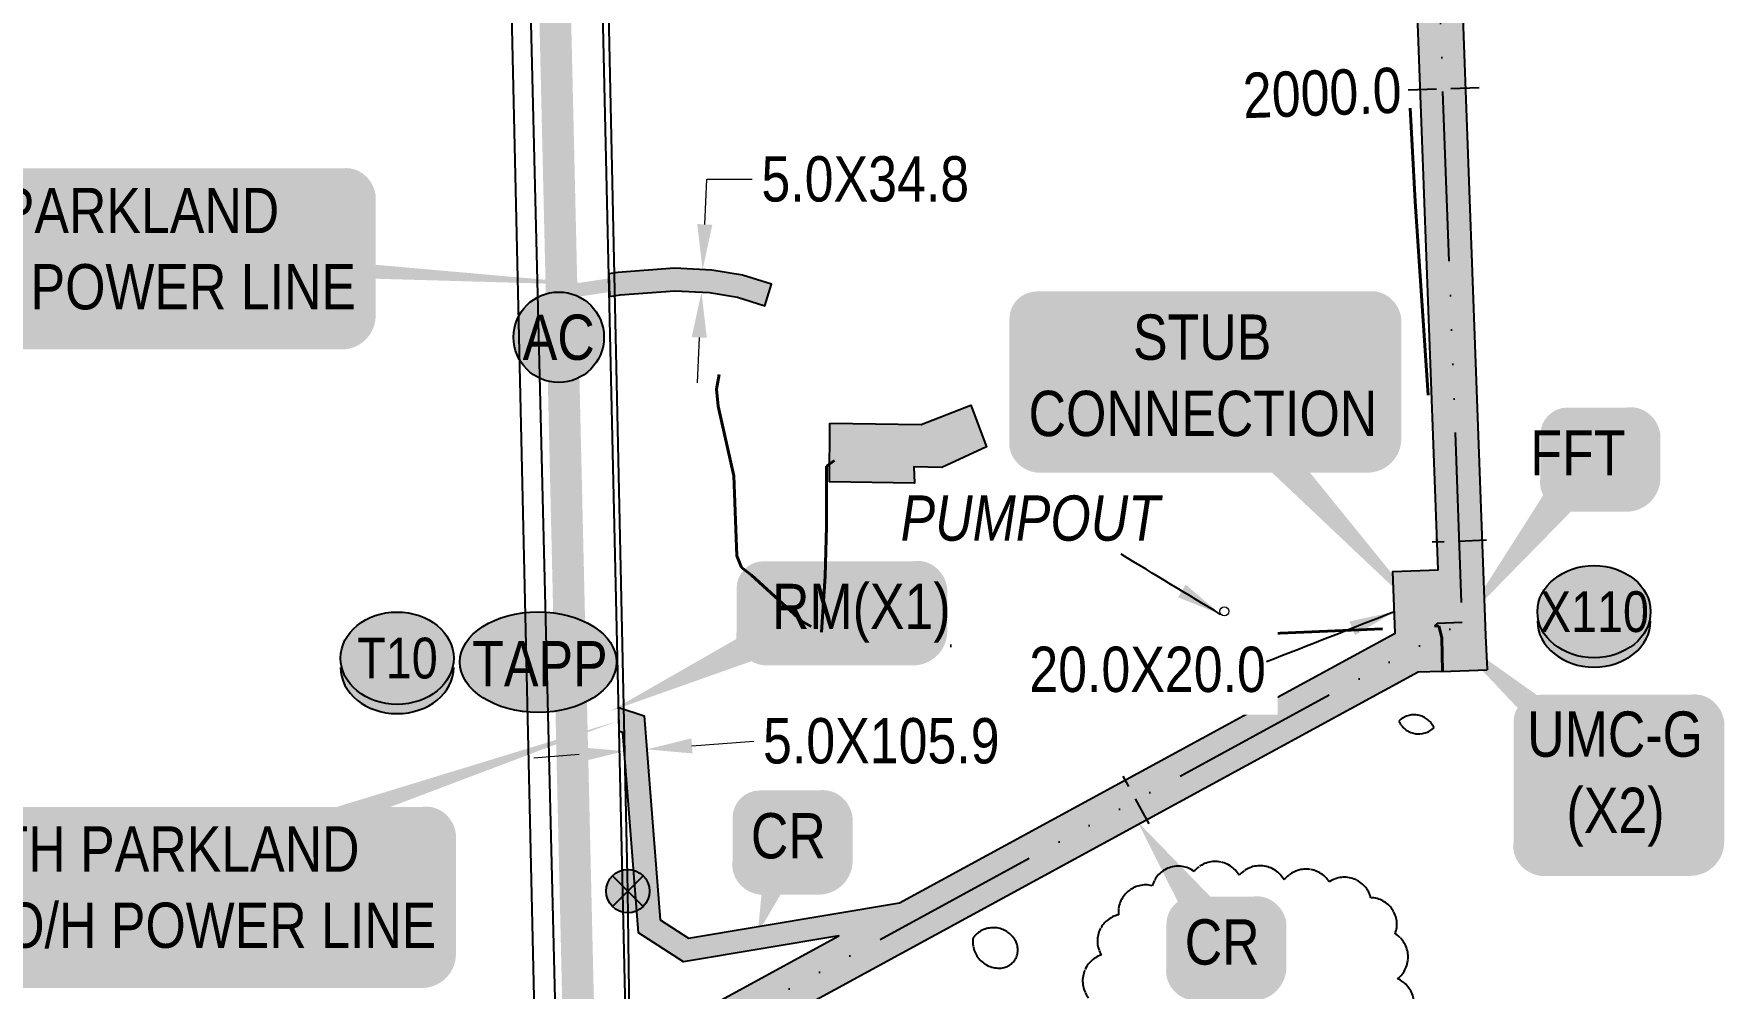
# Model space of a CAD drawing. Extents: x 88833 to 97610, y 5963373 to 5974710.
# Drawn here: x 95513.5 to 95886.7, y 5965157 to 5965367.7 of the extents above; entities that cross this region are included whole.
import ezdxf
from ezdxf.enums import TextEntityAlignment as Align

# ---------------------------------------------------------------- set-up
doc = ezdxf.new("R2010")
doc.units = 0
doc.header["$LTSCALE"] = 5
doc.header["$PDSIZE"] = 5
for name, pattern in [('0', [1, 1, 0]), ('COOP2', [10, 5, -1, 0, -1, 0, -1, 0, -1, 0, -1]), ('DASHDOT', [25.4, 12.7, -6.35, 0, -6.35]), ('foc-TIELINE', [1.875, 1.25, -0.625])]:
    doc.linetypes.add(name, pattern=pattern)
doc.layers.get('Defpoints').update_dxf_attribs({"color": 9})
for name, color, linetype, lineweight in [('AS-GENERAL', 48, 'Continuous', 18), ('AS-RECON EXISTING', 151, 'DASHDOT', 40), ('P-APEX RECON-TWS-T', 104, 'Continuous', 9), ('T-TEXT', 48, 'Continuous', 18)]:
    doc.layers.add(name, color=color, linetype=linetype, lineweight=lineweight)
for name, color, linetype in [('AS-POWER', 104, 'foc-POWER'), ('AS-POWER-EXISTING-PP', 72, 'Continuous'), ('AS-POWER-T', 104, 'Continuous'), ('AS-RESIDENCE', 14, 'Continuous'), ('AS-ROADS', 254, 'Continuous'), ('AS-TELEPHONE', 224, 'foc-TEL'), ('CG-NOTES', 7, 'Continuous'), ('L-SEC', 7, 'Continuous'), ('P-APEX RECON PAY ITEMS', 240, 'Continuous'), ('P-APEX RECON-10m BUFFER', 51, 'COOP2'), ('P-APEX RECON-URBAN', 30, 'COOP2'), ('P-APEX RECON-WORK AREA', 104, 'Continuous'), ('P-BUFFER-PURPLE', 187, 'foc-TIELINE'), ('P-BUFFER-PURPLE-T', 187, 'Continuous'), ('P-CROSSINGS', 250, 'Continuous'), ('T-BUSH', 110, '0')]:
    doc.layers.add(name, color=color, linetype=linetype)
doc.layers.add('AS-STRUCTURE-H', color=7, linetype='Continuous', true_color=0xa8a8a8)
doc.styles.add('1.8', font='ARIALN.TTF', dxfattribs={"height": 2})
doc.styles.add('175L', font='ARIALN.TTF', dxfattribs={"height": 2})
doc.styles.add('80', font='ARIALN.TTF', dxfattribs={"height": 10})
doc.styles.add('80CG', font='ARIALN.TTF', dxfattribs={"height": 10})
doc.styles.add('80L', font='ARIALN.TTF', dxfattribs={"height": 10})
doc.styles.add('Crossing', font='ARIALN.TTF', dxfattribs={"height": 10})
doc.styles.add('foc-LtypeFont', font='ARIALN.TTF', dxfattribs={"height": 7.349999999999999})
doc.linetypes.add('foc-POWER', pattern='A,6,-1,["P",foc-LtypeFont,S=0.2,R=0,X=-0.625,Y=-0.75],-1.239999999999999,4', length=12.24)
doc.linetypes.add('foc-TEL', pattern='A,2,-1,["T",foc-LtypeFont,S=0.2,R=0,X=-0.425,Y=-0.75],-1.239999999999999,8', length=12.24)
doc.dimstyles.new('Compass 1 000', dxfattribs={"dimtxt": 1.8, "dimasz": 2, "dimexe": 0.2, "dimexo": 0.0625, "dimgap": 0.5, "dimtad": 0, "dimtih": 1, "dimtoh": 1, "dimzin": 0, "dimdsep": 46, "dimtxsty": '1.8', "dimcen": 0.1, "dimse1": 1, "dimse2": 1, "dimclrd": 256, "dimclrt": 256, "dimaunit": 1, "dimadec": 4, "dimazin": 0, "dimtfac": 0.06, "dimtofl": 0, "dimtmove": 0, "dimatfit": 0, "dimfxl": 0.2, "dimtolj": 1, "dimtzin": 0, "dimlwd": -1, "dimarcsym": 0})
doc.dimstyles.new('Compass 5 000', dxfattribs={"dimscale": 5, "dimtxt": 9, "dimasz": 2, "dimexe": 0.2, "dimexo": 0.0625, "dimgap": 0.5, "dimtad": 0, "dimtih": 1, "dimtoh": 1, "dimzin": 0, "dimdsep": 46, "dimtxsty": '80CG', "dimcen": 0.1, "dimse1": 1, "dimse2": 1, "dimclrd": 256, "dimclrt": 256, "dimaunit": 1, "dimadec": 4, "dimazin": 0, "dimtfac": 0.06, "dimtofl": 0, "dimtmove": 0, "dimatfit": 1, "dimfxl": 0.2, "dimtolj": 1, "dimtzin": 0, "dimlwd": -1, "dimarcsym": 0})

# ---------------------------------------------------------------- blocks, each defined once
blk = doc.blocks.new('POWERPOLE')
h = blk.add_hatch(color=255)
edge = h.paths.add_edge_path()
edge.add_arc((0, 0), 0.9600000000000002, 0, 360)
at = {"linetype": 'Continuous'}
for p, q in [((0.678822509938982, -0.678822509938982), (-0.678822509938982, 0.678822509938982)), ((-0.678822509938982, -0.678822509938982), (0.678822509938982, 0.678822509938982))]:
    blk.add_line(p, q, dxfattribs=at)
blk.add_circle((0, 0), 0.9600000000000002, dxfattribs=at)
blk = doc.blocks.new('*U941')
at = {"true_color": 0xffffa8}
h = blk.add_hatch(color=51, dxfattribs=at)
edge = h.paths.add_edge_path()
edge.add_line((-16.49999999999998, -20), (16.49999999999998, -20))
edge.add_arc((16.49999999999998, -13.99999999999999), 6.000000000000007, 269.9999999999999, 359.9999999999999)
edge.add_line((22.49999999999999, -14), (22.49999999999999, 12.5))
edge.add_arc((16.49999999999998, 12.49999999999999), 6.000000000000007, 6.785183320455494e-14, 90.00000000000007)
edge.add_line((16.49999999999998, 18.5), (-16.49999999999998, 18.5))
edge.add_arc((-16.49999999999998, 12.49999999999999), 6.000000000000007, 89.99999999999993, 179.9999999999999)
edge.add_line((-22.49999999999999, 12.5), (-22.49999999999999, -14))
edge.add_arc((-16.49999999999998, -13.99999999999999), 6.000000000000007, 180, 270.0000000000001)
at = {"color": 240, "flags": 128}
for points in [[(-38.42391349634028, 33.37209935510347, 0, 9.999999999999988, 0), (0, 0, 4.999999999999994, 4.999999999999994, 0)], [(-0.9975861934179426, -11.43768851242966, 0, 10, 0), (0, 0, 5, 5, 0)]]:
    blk.add_lwpolyline(points, format="xyseb", dxfattribs=at)
blk.add_lwpolyline([(-16.49999999999998, -20, 3, 3, 0), (16.49999999999998, -20, 3, 3, 0.4142135623730951), (22.49999999999999, -14, 3, 3, 0), (22.49999999999999, 12.5, 3, 0, 0.4142135623730951), (16.49999999999998, 18.5, 0, 0, 0), (-16.49999999999998, 18.5, 0, 0, 0.4142135623730951), (-22.49999999999999, 12.5, 0, 0, 0), (-22.49999999999999, -14, 0, 3, 0.4142135623730951)], format="xyseb", close=True, dxfattribs=at)
at = {"color": 4, "style": '80'}
blk.add_attdef('OTHER_001', (-14.69645293315144, -5.003410641200546), '', height=10, dxfattribs=at)
blk = doc.blocks.new('*U942')
at = {"true_color": 0xffffa8}
h = blk.add_hatch(color=51, dxfattribs=at)
edge = h.paths.add_edge_path()
edge.add_line((-36.49999999999998, -20), (36.49999999999998, -20))
edge.add_arc((36.49999999999999, -13.99999999999999), 6.000000000000007, 269.9999999999999, 359.9999999999999)
edge.add_line((42.49999999999999, -14), (42.49999999999999, 12.5))
edge.add_arc((36.49999999999999, 12.49999999999999), 6.000000000000007, 6.785183320455494e-14, 90.00000000000007)
edge.add_line((36.49999999999998, 18.5), (-36.49999999999998, 18.5))
edge.add_arc((-36.49999999999999, 12.49999999999999), 6.000000000000007, 89.99999999999993, 179.9999999999999)
edge.add_line((-42.49999999999999, 12.5), (-42.49999999999999, -14))
edge.add_arc((-36.49999999999999, -13.99999999999999), 6.000000000000007, 180, 270.0000000000001)
at = {"color": 240, "flags": 128}
blk.add_lwpolyline([(-36.49999999999998, -20, 3, 3, 0), (36.49999999999998, -20, 3, 3, 0.4142135623730951), (42.49999999999999, -14, 3, 3, 0), (42.49999999999999, 12.5, 3, 0, 0.4142135623730951), (36.49999999999998, 18.5, 0, 0, 0), (-36.49999999999998, 18.5, 0, 0, 0.4142135623730951), (-42.49999999999999, 12.5, 0, 0, 0), (-42.49999999999999, -14, 0, 3, 0.4142135623730951)], format="xyseb", close=True, dxfattribs=at)
for points in [[(-0.9975861934179426, -11.43768851242966, 0, 10, 0), (0, 0, 5, 5, 0)], [(51.342559195164, -55.42826660732349, 0, 9.999999999999986, 0), (0, 0, 4.999999999999993, 4.999999999999993, 0)]]:
    blk.add_lwpolyline(points, format="xyseb", dxfattribs=at)
at = {"color": 4, "style": '80'}
blk.add_attdef('OTHER_001', (-14.69645293315144, -5.003410641200546), '', height=10, dxfattribs=at)
blk = doc.blocks.new('*U943')
at = {"true_color": 0xffffa8}
h = blk.add_hatch(color=51, dxfattribs=at)
edge = h.paths.add_edge_path()
edge.add_line((-6.499999999999975, -11.5), (6.499999999999975, -11.5))
edge.add_arc((6.499999999999982, -5.499999999999993), 6.000000000000007, 269.9999999999999, 359.9999999999999)
edge.add_line((12.49999999999999, -5.5), (12.49999999999999, 4))
edge.add_arc((6.499999999999982, 3.999999999999993), 6.000000000000007, 6.361109362927026e-14, 90.00000000000007)
edge.add_line((6.499999999999975, 10), (-6.499999999999975, 10))
edge.add_arc((-6.499999999999982, 3.999999999999993), 6.000000000000007, 89.99999999999993, 179.9999999999999)
edge.add_line((-12.49999999999999, 4), (-12.49999999999999, -5.5))
edge.add_arc((-6.499999999999982, -5.499999999999993), 6.000000000000007, 180, 270.0000000000001)
at = {"color": 240, "flags": 128}
for points in [[(-18.86179617671676, 26.53436346184344, 0, 9.99999999999999, 0), (0, 0, 4.999999999999995, 4.999999999999995, 0)], [(-0.9975861934179426, -11.43768851242966, 0, 10, 0), (0, 0, 5, 5, 0)]]:
    blk.add_lwpolyline(points, format="xyseb", dxfattribs=at)
blk.add_lwpolyline([(-6.499999999999975, -11.5, 3, 3, 0), (6.499999999999975, -11.5, 3, 3, 0.4142135623730951), (12.49999999999999, -5.5, 3, 3, 0), (12.49999999999999, 4, 3, 0, 0.4142135623730951), (6.499999999999975, 10, 0, 0, 0), (-6.499999999999975, 10, 0, 0, 0.4142135623730951), (-12.49999999999999, 4, 0, 0, 0), (-12.49999999999999, -5.5, 0, 3, 0.4142135623730951)], format="xyseb", close=True, dxfattribs=at)
at = {"color": 4, "style": '80'}
blk.add_attdef('OTHER_001', (-14.69645293315144, -5.003410641200546), '', height=10, dxfattribs=at)
blk = doc.blocks.new('*D944')
at = {"layer": 'Defpoints', "color": 0, "transparency": 16777216}
for p in [(95648.79795085487, 5965209.702543595), (95645.03982958006, 5965193.562373063), (95650.02086646011, 5965193.94904187)]:
    blk.add_point(p, dxfattribs=at)
at = {"layer": 'P-APEX RECON-TWS-T', "transparency": 16777216}
for p, q in [((95658.76795568457, 5965210.476496886), (95672.4352394162, 5965211.537463193)), ((95633.84690914513, 5965208.541921497), (95623.87690431532, 5965207.767968207))]:
    blk.add_line(p, q, dxfattribs=at)
for points in [[(95658.63896346954, 5965212.138164357), (95658.8969478996, 5965208.814829414), (95648.79795085487, 5965209.702543595)], [(95633.7179169301, 5965210.203588969), (95633.97590136016, 5965206.880254026), (95643.81691397482, 5965209.315874787)]]:
    blk.add_solid(points, dxfattribs=at)
at = {"layer": 'P-APEX RECON-TWS-T', "transparency": 16777216, "insert": (95700.5662080383, 5965211.537463193), "char_height": 10, "attachment_point": 5, "style": '80CG'}
blk.add_mtext('\\A1;5.0X105.9', dxfattribs=at)
blk = doc.blocks.new('TAPP_Access_Point')
h = blk.add_hatch(color=255)
h.dxf.hatch_style = 1
edge = h.paths.add_edge_path()
edge.add_ellipse((-0.3951519758265931, 0.3492528635715644), major_axis=(-17.30533953341364, 0), ratio=0.6432188296777427, start_angle=0, end_angle=360)
at = {"color": 170}
blk.add_ellipse((-0.3951519758265931, 0.3492528635715644), major_axis=(-17.30533953341364, 0), ratio=0.6432188296777427, dxfattribs=at)
at = {"color": 170, "style": '175L'}
blk.add_text('TAPP', height=10, dxfattribs=at).set_placement((0, 0), align=Align.MIDDLE_CENTER)
blk = doc.blocks.new('*U945')
h = blk.add_hatch(color=255)
edge = h.paths.add_edge_path()
edge.add_line((-66.49999999999999, -20), (66.49999999999999, -20))
edge.add_arc((66.49999999999999, -14), 6, 270, 360)
edge.add_line((72.49999999999999, -14), (72.49999999999999, 12.5))
edge.add_arc((66.49999999999999, 12.5), 6, 0, 90)
edge.add_line((66.49999999999999, 18.5), (-66.49999999999999, 18.5))
edge.add_arc((-66.49999999999999, 12.5), 6, 90, 180)
edge.add_line((-72.49999999999999, 12.5), (-72.49999999999999, -14))
edge.add_arc((-66.49999999999999, -14), 6, 180, 270)
at = {"color": 104, "flags": 128}
blk.add_lwpolyline([(109.6862116966141, 37.47065653220858, 0, 7.499999999999998, 0), (-3.398394867633905e-15, -7.888609052210118e-31, 0, 0, 0)], format="xyseb", dxfattribs=at)
blk.add_lwpolyline([(-66.49999999999999, -20, 3, 3, 0), (66.49999999999999, -20, 3, 3, 0.414213562373095), (72.49999999999999, -14, 3, 3, 0), (72.49999999999999, 12.5, 3, 0, 0.414213562373095), (66.49999999999999, 18.5, 0, 0, 0), (-66.49999999999999, 18.5, 0, 0, 0.414213562373095), (-72.49999999999999, 12.5, 0, 0, 0), (-72.49999999999999, -14, 0, 3, 0.414213562373095)], format="xyseb", close=True, dxfattribs=at)
at = {"color": 104, "style": '80'}
blk.add_attdef('ENTER_TEXT_001', (-26.84515688949523, -4.918144611186903), '', height=10, dxfattribs=at)
blk = doc.blocks.new('*U946')
at = {"true_color": 0xffffa8}
h = blk.add_hatch(color=51, dxfattribs=at)
edge = h.paths.add_edge_path()
edge.add_line((-16.49999999999998, -11.5), (16.49999999999998, -11.5))
edge.add_arc((16.49999999999998, -5.499999999999993), 6.000000000000007, 269.9999999999999, 359.9999999999999)
edge.add_line((22.49999999999999, -5.5), (22.49999999999999, 4))
edge.add_arc((16.49999999999998, 3.999999999999993), 6.000000000000007, 6.361109362927026e-14, 90.00000000000007)
edge.add_line((16.49999999999998, 10), (-16.49999999999998, 10))
edge.add_arc((-16.49999999999998, 3.999999999999993), 6.000000000000007, 89.99999999999993, 179.9999999999999)
edge.add_line((-22.49999999999999, 4), (-22.49999999999999, -5.5))
edge.add_arc((-16.49999999999998, -5.499999999999993), 6.000000000000007, 180, 270.0000000000001)
at = {"color": 240, "flags": 128}
blk.add_lwpolyline([(-16.49999999999998, -11.5, 3, 3, 0), (16.49999999999998, -11.5, 3, 3, 0.4142135623730951), (22.49999999999999, -5.5, 3, 3, 0), (22.49999999999999, 4, 3, 0, 0.4142135623730951), (16.49999999999998, 10, 0, 0, 0), (-16.49999999999998, 10, 0, 0, 0.4142135623730951), (-22.49999999999999, 4, 0, 0, 0), (-22.49999999999999, -5.5, 0, 3, 0.4142135623730951)], format="xyseb", close=True, dxfattribs=at)
for points in [[(-50.38439967566137, -23.12212703979844, 0, 9.999999999999988, 0), (0, 0, 4.999999999999994, 4.999999999999994, 0)], [(-0.9975861934179426, -11.43768851242966, 0, 10, 0), (0, 0, 5, 5, 0)]]:
    blk.add_lwpolyline(points, format="xyseb", dxfattribs=at)
at = {"color": 4, "style": '80'}
blk.add_attdef('OTHER_001', (-14.69645293315144, -5.003410641200546), '', height=10, dxfattribs=at)
blk = doc.blocks.new('*U1118')
at = {"true_color": 0xffffa8}
h = blk.add_hatch(color=51, dxfattribs=at)
edge = h.paths.add_edge_path()
edge.add_line((-6.499999999999975, -11.5), (6.499999999999975, -11.5))
edge.add_arc((6.499999999999982, -5.499999999999993), 6.000000000000007, 269.9999999999999, 359.9999999999999)
edge.add_line((12.49999999999999, -5.5), (12.49999999999999, 4))
edge.add_arc((6.499999999999982, 3.999999999999993), 6.000000000000007, 6.361109362927026e-14, 90.00000000000007)
edge.add_line((6.499999999999975, 10), (-6.499999999999975, 10))
edge.add_arc((-6.499999999999982, 3.999999999999993), 6.000000000000007, 89.99999999999993, 179.9999999999999)
edge.add_line((-12.49999999999999, 4), (-12.49999999999999, -5.5))
edge.add_arc((-6.499999999999982, -5.499999999999993), 6.000000000000007, 180, 270.0000000000001)
at = {"color": 240, "flags": 128}
blk.add_lwpolyline([(-6.499999999999975, -11.5, 3, 3, 0), (6.499999999999975, -11.5, 3, 3, 0.4142135623730951), (12.49999999999999, -5.5, 3, 3, 0), (12.49999999999999, 4, 3, 0, 0.4142135623730951), (6.499999999999975, 10, 0, 0, 0), (-6.499999999999975, 10, 0, 0, 0.4142135623730951), (-12.49999999999999, 4, 0, 0, 0), (-12.49999999999999, -5.5, 0, 3, 0.4142135623730951)], format="xyseb", close=True, dxfattribs=at)
for points in [[(-6.938856828113561, -21.5751551602196, 0, 9.99999999999999, 0), (0, 0, 4.999999999999995, 4.999999999999995, 0)], [(-0.9975861934179426, -11.43768851242966, 0, 10, 0), (0, 0, 5, 5, 0)]]:
    blk.add_lwpolyline(points, format="xyseb", dxfattribs=at)
at = {"color": 4, "style": '80'}
blk.add_attdef('OTHER_001', (-14.69645293315144, -5.003410641200546), '', height=10, dxfattribs=at)
blk = doc.blocks.new('Well_proximity')
h = blk.add_hatch(color=191)
h.dxf.hatch_style = 1
edge = h.paths.add_edge_path()
edge.add_ellipse((0, 0), major_axis=(-12.5, 0), ratio=0.8162973455633618, start_angle=0, end_angle=360)
h = blk.add_hatch(color=250)
h.dxf.hatch_style = 1
edge = h.paths.add_edge_path()
edge.add_ellipse((0, -2.047489049626165), major_axis=(-12.5, 0), ratio=0.8162973455633618, start_angle=0, end_angle=180)
edge.add_line((12.5, -2.047489049626165), (12.5, 0))
edge.add_ellipse((0, 0), major_axis=(-12.5, 0), ratio=0.8162973455633618, start_angle=0, end_angle=180, ccw=False)
edge.add_line((-12.5, 0), (-12.5, -2.047489049626165))
at = {"color": 250}
blk.add_ellipse((0, 0), major_axis=(-12.5, 0), ratio=0.8162973455633618, dxfattribs=at)
blk.add_ellipse((0, -2.047489049626165), major_axis=(-12.5, 0), ratio=0.8162973455633618, start_param=0, end_param=3.141592653589793, dxfattribs=at)
at = {"color": 250, "style": '80L'}
blk.add_attdef('CROSSING', text='', height=9, dxfattribs=at).set_placement((0.0891644256771542, 0.0199513138486509), align=Align.MIDDLE_CENTER)
blk = doc.blocks.new('xing2')
h = blk.add_hatch(color=50)
h.dxf.hatch_style = 1
edge = h.paths.add_edge_path()
edge.add_ellipse((0, 0), major_axis=(-12.5, 0), ratio=0.8162973455633619, start_angle=0, end_angle=360)
h = blk.add_hatch(color=250)
h.dxf.hatch_style = 1
edge = h.paths.add_edge_path()
edge.add_ellipse((0, -2.047489049626165), major_axis=(-12.5, 0), ratio=0.8162973455633619, start_angle=0, end_angle=180)
edge.add_line((12.5, -2.047489049626165), (12.5, 0))
edge.add_ellipse((0, 0), major_axis=(-12.5, 0), ratio=0.8162973455633619, start_angle=0, end_angle=180, ccw=False)
edge.add_line((-12.5, 0), (-12.5, -2.047489049626165))
at = {"color": 250}
blk.add_ellipse((0, 0), major_axis=(-12.5, 0), ratio=0.8162973455633619, dxfattribs=at)
blk.add_ellipse((0, -2.047489049626165), major_axis=(-12.5, 0), ratio=0.8162973455633619, start_param=0, end_param=3.141592653589793, dxfattribs=at)
at = {"color": 250, "style": 'Crossing'}
blk.add_attdef('CROSSING', text='', height=9, dxfattribs=at).set_placement((0.08916442567715421, 0.0199513138486509), align=Align.MIDDLE_CENTER)
at = {"color": 250, "style": 'Crossing', "flags": 1}
for tag, p in [('OWNER', (0.08916442567715421, -12.49201765665748)), ('DESCRIPTION', (0.08916442567715421, -25.770021277247)), ('LOCATION', (0.08916442567715421, -39.30337514164421)), ('DWG_REF', (0.08916442567715421, -52.83672900604233))]:
    blk.add_attdef(tag, text='', height=9, dxfattribs=at).set_placement(p, align=Align.MIDDLE_CENTER)
blk = doc.blocks.new('*D1119')
at = {"layer": 'Defpoints', "color": 0, "transparency": 16777216}
for p in [(95660.9106074624, 5965315.636478857), (95661.10858576573, 5965315.626827512), (95660.66734270804, 5965310.646382323)]:
    blk.add_point(p, dxfattribs=at)
at = {"layer": 'P-APEX RECON-TWS-T', "transparency": 16777216}
for p, q in [((95661.59550261349, 5965325.614966076), (95662.08241946119, 5965335.603104641)), ((95662.08241946119, 5965335.603104641), (95672.08241946119, 5965335.603104641)), ((95660.37840416361, 5965300.648592412), (95659.89148731585, 5965290.660453849))]:
    blk.add_line(p, q, dxfattribs=at)
for points in [[(95659.93081285275, 5965325.696118884), (95663.26019237423, 5965325.533813268), (95661.10858576573, 5965315.626827512)], [(95658.71371440287, 5965300.72974522), (95662.04309392435, 5965300.567439605), (95660.86532101137, 5965310.636730977)]]:
    blk.add_solid(points, dxfattribs=at)
at = {"layer": 'P-APEX RECON-TWS-T', "transparency": 16777216, "insert": (95697.0278492024, 5965335.603104641), "char_height": 10, "attachment_point": 5, "style": '80CG', "bg_fill": 3, "box_fill_scale": 1.1, "bg_fill_color": 256, "bg_fill_true_color": 13158600, "bg_fill_transparency": 0}
blk.add_mtext('\\A1;5.0X34.8', dxfattribs=at)
blk = doc.blocks.new('Access_Point')
h = blk.add_hatch(color=255)
h.dxf.hatch_style = 1
edge = h.paths.add_edge_path()
edge.add_arc((0, 0), 9.991818388100018, 0, 360)
at = {"color": 170}
blk.add_circle((0, 0), 9.991818388100018, dxfattribs=at)
at = {"color": 170, "style": '175L'}
blk.add_text('AC', height=10, dxfattribs=at).set_placement((0, 0), align=Align.MIDDLE_CENTER)
blk = doc.blocks.new('*U1120')
h = blk.add_hatch(color=255)
edge = h.paths.add_edge_path()
edge.add_line((-66.49999999999999, -20), (66.49999999999999, -20))
edge.add_arc((66.49999999999999, -14), 6, 270, 360)
edge.add_line((72.49999999999999, -14), (72.49999999999999, 12.5))
edge.add_arc((66.49999999999999, 12.5), 6, 0, 90)
edge.add_line((66.49999999999999, 18.5), (-66.49999999999999, 18.5))
edge.add_arc((-66.49999999999999, 12.5), 6, 90, 180)
edge.add_line((-72.49999999999999, 12.5), (-72.49999999999999, -14))
edge.add_arc((-66.49999999999999, -14), 6, 180, 270)
at = {"color": 104, "flags": 128}
blk.add_lwpolyline([(-66.49999999999999, -20, 3, 3, 0), (66.49999999999999, -20, 3, 3, 0.414213562373095), (72.49999999999999, -14, 3, 3, 0), (72.49999999999999, 12.5, 3, 0, 0.414213562373095), (66.49999999999999, 18.5, 0, 0, 0), (-66.49999999999999, 18.5, 0, 0, 0.414213562373095), (-72.49999999999999, 12.5, 0, 0, 0), (-72.49999999999999, -14, 0, 3, 0.414213562373095)], format="xyseb", close=True, dxfattribs=at)
blk.add_lwpolyline([(125.5086322370691, -7.336613299910762, 0, 7.499999999999997, 0), (-3.398394867633905e-15, -7.880905332432569e-31, 0, 0, 0)], format="xyseb", dxfattribs=at)
at = {"color": 104, "style": '80'}
blk.add_attdef('ENTER_TEXT_001', (-26.84515688949523, -4.918144611186903), '', height=10, dxfattribs=at)
blk = doc.blocks.new('*U1207')
at = {"true_color": 0xffffa8}
h = blk.add_hatch(color=51, dxfattribs=at)
edge = h.paths.add_edge_path()
edge.add_line((-6.499999999999975, -11.5), (6.499999999999975, -11.5))
edge.add_arc((6.499999999999982, -5.499999999999993), 6.000000000000007, 269.9999999999999, 359.9999999999999)
edge.add_line((12.49999999999999, -5.5), (12.49999999999999, 4))
edge.add_arc((6.499999999999982, 3.999999999999993), 6.000000000000007, 6.361109362927026e-14, 90.00000000000007)
edge.add_line((6.499999999999975, 10), (-6.499999999999975, 10))
edge.add_arc((-6.499999999999982, 3.999999999999993), 6.000000000000007, 89.99999999999993, 179.9999999999999)
edge.add_line((-12.49999999999999, 4), (-12.49999999999999, -5.5))
edge.add_arc((-6.499999999999982, -5.499999999999993), 6.000000000000007, 180, 270.0000000000001)
at = {"color": 240, "flags": 128}
blk.add_lwpolyline([(-6.499999999999975, -11.5, 3, 3, 0), (6.499999999999975, -11.5, 3, 3, 0.4142135623730951), (12.49999999999999, -5.5, 3, 3, 0), (12.49999999999999, 4, 3, 0, 0.4142135623730951), (6.499999999999975, 10, 0, 0, 0), (-6.499999999999975, 10, 0, 0, 0.4142135623730951), (-12.49999999999999, 4, 0, 0, 0), (-12.49999999999999, -5.5, 0, 3, 0.4142135623730951)], format="xyseb", close=True, dxfattribs=at)
for points in [[(-29.73647979652722, -37.45873040778057, 0, 9.99999999999999, 0), (0, 0, 4.999999999999995, 4.999999999999995, 0)], [(-0.9975861934179426, -11.43768851242966, 0, 10, 0), (0, 0, 5, 5, 0)]]:
    blk.add_lwpolyline(points, format="xyseb", dxfattribs=at)
at = {"color": 4, "style": '80'}
blk.add_attdef('OTHER_001', (-14.69645293315144, -5.003410641200546), '', height=10, dxfattribs=at)

msp = doc.modelspace()

# ---------------------------------------------------------------- hatches: boundary and pattern name
at = {"layer": 'AS-STRUCTURE-H'}
h = msp.add_hatch(color=256, dxfattribs=at)
h.dxf.hatch_style = 1
h.paths.add_polyline_path([(95689.1953820802, 5965281.715474014), (95709.39850136044, 5965281.41070549), (95720.30057123154, 5965285.677429893), (95723.80755942734, 5965276.534461497), (95713.89658395157, 5965271.96296858), (95707.72125984197, 5965272.115361579), (95707.93031610685, 5965268.501225858), (95689.11912950083, 5965268.762925277)])
at = {"layer": 'P-APEX RECON-10m BUFFER', "transparency": 33554687}
h = msp.add_hatch(color=256, dxfattribs=at)
h.dxf.hatch_style = 1
h.paths.add_polyline_path([(95826.47247918718, 5965439.480974901), (95660.98532563836, 5965436.316803109), (95650.94248554083, 5965917.93862948), (95640.9539453788, 5965917.666379143), (95651.02921307618, 5965434.489430955), (95637.71838755658, 5965433.940920024), (95637.83193078185, 5965428.945336306), (95651.13338967685, 5965429.49346127), (95651.20340201787, 5965426.135897949), (95816.84480685579, 5965429.303019078), (95823.50288785582, 5965249.33111924), (95813.51730151023, 5965248.971911754), (95814.00753538341, 5965235.343931213), (95704.61153339375, 5965175.801857911), (95657.99845184803, 5965168.039758704), (95651.72064258579, 5965172.052660801), (95648.22127108069, 5965217.131286631), (95642.60525134575, 5965218.932608753), (95642.72537842845, 5965213.647353785), (95643.49995536034, 5965213.398910468), (95646.93228045791, 5965169.183971147), (95656.92529254754, 5965162.796236574), (95691.20397029916, 5965168.504387345), (95657.05072966516, 5965149.915456108), (95657.80005700412, 5965116.811926603), (95667.78873401224, 5965117.060637282), (95667.78464847237, 5965117.254284156), (95667.1780730565, 5965144.051367534), (95819.11751725228, 5965226.748992314), (95824.3382721687, 5965226.936797372), (95834.32451881161, 5965227.296030408), (95833.96665512912, 5965234.831083431), (95833.63760985647, 5965242.918709625)])
h = msp.add_hatch(color=256, dxfattribs=at)
h.dxf.hatch_style = 1
h.paths.add_polyline_path([(95640.54282058393, 5965309.673782307), (95642.9330286705, 5965310.033534849), (95654.9661085039, 5965310.924314687), (95662.6656169683, 5965310.548967431), (95668.78440949954, 5965309.560671387), (95674.85162728644, 5965307.665831043), (95676.34098147703, 5965312.434695191), (95669.93322687274, 5965314.435887901), (95663.18717851336, 5965315.525497135), (95654.90308722809, 5965315.929342515), (95642.37602773323, 5965315.001994557), (95640.4283798884, 5965314.708852187)])

# ---------------------------------------------------------------- linework, layer by layer
at = {"layer": 'AS-POWER', "flags": 128}
msp.add_lwpolyline([(95670.48000000016, 5963906.93), (95661.89, 5964312.51), (95660.71394447309, 5964360.899934484), (95658.44772237084, 5964476.181734253), (95656.17104344779, 5964588.887031515), (95654.81673413923, 5964658.52600566), (95653.33, 5964705.27), (95648.44197984948, 5964937.912428984), (95646.21446816945, 5965056.463930733), (95644.6, 5965178.41), (95630.93000000012, 5965810.999999992), (95628.5135927607, 5965923.426819638), (95604.37287318928, 5965918.693966216)], dxfattribs=at)
at = {"layer": 'AS-RECON EXISTING', "flags": 128}
for points in [[(95664.7833547863, 5965292.475565574), (95664.14704375016, 5965289.23080935), (95664.53528911593, 5965285.518917175), (95668.00143010594, 5965270.091232301), (95668.69759601951, 5965252.47069643), (95669.72230891394, 5965249.846695016), (95671.94141132929, 5965248.159456401), (95683.01185063245, 5965237.982162804), (95687.36811827643, 5965235.578474319), (95689.04430375271, 5965234.189853015), (95701.97232864848, 5965232.958639374), (95720.73572448693, 5965232.459260934), (95742.39029042303, 5965233.528663849), (95764.5245635766, 5965234.463220454), (95785.14444690473, 5965235.201890889), (95821.91729644034, 5965236.813081076), (95823.68913636873, 5965236.955063426), (95824.3166222984, 5965241.677531978), (95823.5028878558, 5965249.331119241), (95821.89869861485, 5965278.546060164), (95818.40538233292, 5965330.696773307), (95817.17649383073, 5965353.995006106), (95815.64308898203, 5965392.927911827), (95814.1321459758, 5965423.885930338), (95811.08934815806, 5965434.454164118), (95807.41551276081, 5965442.943124626), (95801.63244798528, 5965452.168461013), (95792.08350630231, 5965454.380694176), (95754.58244113394, 5965457.547495497), (95734.73271999096, 5965458.888025911), (95722.22868403149, 5965460.727067737), (95718.159281231, 5965463.97873676), (95716.14320766507, 5965467.231094384), (95716.63370343145, 5965477.679830775), (95717.56384331822, 5965527.012971581), (95716.55184605184, 5965573.915989556), (95715.14770352289, 5965642.647956261), (95713.6244099914, 5965697.2825716), (95712.01327806074, 5965763.307516514), (95710.87704324837, 5965830.120151896), (95710.50628232172, 5965854.603790857), (95709.54622026051, 5965896.31102113), (95709.08165618406, 5965931.61668137), (95708.71398605371, 5965945.937820381), (95708.50197751884, 5965963.009940409), (95708.47298055729, 5965963.852922454)], [(95690.23681217564, 5965273.477434092), (95688.49203849617, 5965272.261372467), (95688.43317396105, 5965258.893929526), (95688.13983872315, 5965247.968922382), (95687.36811827643, 5965235.578474319)], [(95824.44105058564, 5965226.940494597), (95824.280771549, 5965234.300078866), (95823.68913636873, 5965236.955063426), (95822.71394109855, 5965236.879025398)]]:
    msp.add_lwpolyline(points, dxfattribs=at)
at = {"layer": 'AS-RESIDENCE', "flags": 128}
msp.add_lwpolyline([(95689.1953820802, 5965281.715474014), (95709.39850136044, 5965281.41070549), (95720.30057123154, 5965285.677429893), (95723.80755942734, 5965276.534461497), (95713.89658395157, 5965271.96296858), (95707.72125984197, 5965272.115361579), (95707.93031610685, 5965268.501225858), (95689.11912950083, 5965268.762925277)], close=True, dxfattribs=at)
at = {"layer": 'AS-ROADS', "flags": 128}
for points, const_width in [([(95670.90577459798, 5963393.09553819), (95651.05223321918, 5964316.404550116), (95634.4655949896, 5965117.394831595), (95616.08780086598, 5965910.258436801), (95601.47620556291, 5966746.266054693), (95571.821598412, 5967965.840892456), (95524.57472972738, 5970082.85166653)], 7.000000000000012), ([(95675.59630438182, 5965310.050263117), (95669.35881818614, 5965311.99827965), (95662.92639774091, 5965313.037232272), (95654.93459786616, 5965313.4268286), (95642.65452820186, 5965312.517764702), (95631.86883886933, 5965310.89440012)], 2.997613521000005)]:
    msp.add_lwpolyline(points, dxfattribs=dict(at, const_width=const_width))
at = {"layer": 'AS-TELEPHONE', "flags": 128}
msp.add_lwpolyline([(95631.68366656877, 5964941.363733484), (95632.03989249509, 5964988.803898032), (95629.07627896621, 5965053.086034971), (95629.38066456236, 5965094.124530909), (95629.40267731211, 5965121.794330986), (95609.78378489481, 5965917.258327521), (95594.98310632113, 5966760.0256741), (95594.78004815044, 5966783.931245661), (95593.04060320718, 5966838.417368926), (95591.96935132344, 5966873.591722512), (95590.96427660222, 5966921.305029048), (95561.86236480589, 5967934.429993655)], dxfattribs=at)
at = {"layer": 'L-SEC', "flags": 128}
for points in [[(95624.834, 5965116.07), (95606.6360000002, 5965916.731)], [(95644.93280388325, 5965116.526820094), (95626.73480388305, 5965917.187820094)]]:
    msp.add_lwpolyline(points, dxfattribs=at)
at = {"layer": 'P-APEX RECON-URBAN', "ltscale": 1.5, "flags": 128}
msp.add_lwpolyline([(95828.8276952875, 5965237.722149875), (95823.28570584905, 5965237.495886217), (95822.71394109855, 5965236.879025398)], dxfattribs=at)
at = {"layer": 'P-APEX RECON-WORK AREA', "flags": 128}
for points in [[(95826.47247918718, 5965439.480974901), (95833.63760985647, 5965242.918709626), (95833.96665512912, 5965234.831083432), (95834.32451881161, 5965227.296030408)], [(95824.3382721687, 5965226.936797373), (95819.11751725228, 5965226.748992315), (95667.1780730565, 5965144.051367534), (95667.78464847237, 5965117.254284156), (95667.78873401224, 5965117.060637282), (95657.79971280685, 5965116.811918033), (95657.79498849307, 5965117.035841569), (95657.05072966516, 5965149.915456108), (95691.20397029916, 5965168.504387346), (95656.92529254754, 5965162.796236575), (95646.93228045791, 5965169.183971147), (95643.49995536034, 5965213.398910469), (95642.72537842845, 5965213.647353786), (95642.60525134575, 5965218.932608753), (95648.22127108069, 5965217.131286632), (95651.72064258579, 5965172.052660801), (95657.99845184803, 5965168.039758705), (95704.61153339375, 5965175.801857912), (95814.00753538341, 5965235.343931214), (95813.51730151023, 5965248.971911754), (95823.50288785582, 5965249.331119241), (95816.84480685579, 5965429.303019078)], [(95824.3382721687, 5965226.936797373), (95834.32451881163, 5965227.296030408)]]:
    msp.add_lwpolyline(points, dxfattribs=at)
msp.add_lwpolyline([(95640.54282058393, 5965309.673782307), (95642.9330286705, 5965310.033534849), (95654.9661085039, 5965310.924314687), (95662.6656169683, 5965310.548967431), (95668.78440949954, 5965309.560671387), (95674.85162728644, 5965307.665831043), (95676.34098147703, 5965312.434695191), (95669.93322687274, 5965314.435887901), (95663.18717851336, 5965315.525497135), (95654.90308722809, 5965315.929342515), (95642.37602773323, 5965315.001994557), (95640.4283798884, 5965314.708852187)], close=True, dxfattribs=at)
at = {"layer": 'P-BUFFER-PURPLE'}
for p, q in [((95832.5226318854, 5965355.794757941), (95816.54597085761, 5965355.2123732)), ((95834.16545388712, 5965255.867828424), (95822.18295811627, 5965255.431039869)), ((95759.68725075896, 5965193.264657384), (95753.95513075177, 5965203.796218967))]:
    msp.add_line(p, q, dxfattribs=at)
at = {"layer": 'T-BUSH', "flags": 128}
for points in [[(95822.58792537218, 5965214.487584833, 0.52056705), (95814.82223337534, 5965215.963102495, 0.52056705)], [(95727.69892213806, 5965161.525975084, 0.52056705), (95729.95592676332, 5965167.833711674, 0.52056705), (95720.82928910482, 5965168.076846112, 0.52056705)]]:
    msp.add_lwpolyline(points, format="xyb", close=True, dxfattribs=at)
at = {"layer": 'T-BUSH'}
msp.add_lwpolyline([(95746.3199088013, 5965154.835159686, -0.52056705), (95749.15693744035, 5965164.329195279, -0.52056705), (95752.9393677511, 5965173.157019108, -0.52056705), (95760.38697461283, 5965179.592989756, -0.52056705), (95769.6125553195, 5965182.77265545, -0.52056705), (95779.55697068472, 5965181.902309394, -0.52056705), (95789.49629213863, 5965180.888237715, -0.52056705), (95799.47012153694, 5965180.450025689, -0.52056705), (95808.62939358137, 5965176.946417633, -0.52056705), (95814.00669039613, 5965169.010692564, -0.52056705), (95814.53340800885, 5965159.048594999, -0.52056705), (95816.55184556376, 5965149.270204555, -0.52056705)], format="xyb", dxfattribs=at)

# ---------------------------------------------------------------- block references
at = {"layer": 'AS-POWER-EXISTING-PP', "xscale": 4.996022535000006, "yscale": 4.996022535000006, "zscale": 4.996022535000006}
msp.add_blockref('POWERPOLE', (95644.6, 5965178.41), dxfattribs=at)
at = {"layer": 'AS-POWER-T'}
ref = msp.add_blockref('*U1120', (95514.98972242567, 5965319.485303445), dxfattribs=dict(at, xscale=0.9992045070000001, yscale=0.9992045070000001, zscale=0.9992045070000001))
ref.add_attrib('ENTER_TEXT_001', 'NORTH PARKLAND', (95462.10208687269, 5965323.688414718), dxfattribs={"layer": '0', "color": 104, "height": 9.992045070000014, "style": '80'})
ref.add_attrib('ENTER_TEXT_002', '_-WIRE O/H POWER LINE', (95445.97577129587, 5965306.857794009), dxfattribs={"layer": '0', "color": 104, "height": 9.992045070000014, "style": '80'})
ref = msp.add_blockref('*U945', (95532.71437618001, 5965178.510390271), dxfattribs=dict(at, xscale=0.9992045070000001, yscale=0.9992045070000001, zscale=0.9992045070000001))
ref.add_attrib('ENTER_TEXT_001', 'NORTH PARKLAND', (95479.82674062703, 5965182.713501545), dxfattribs={"layer": '0', "color": 104, "height": 9.992045070000014, "style": '80'})
ref.add_attrib('ENTER_TEXT_002', '_-WIRE O/H POWER LINE', (95463.7004250502, 5965165.882880836), dxfattribs={"layer": '0', "color": 104, "height": 9.992045070000014, "style": '80'})
at = {"layer": 'CG-NOTES', "xscale": 0.9992045070000001, "yscale": 0.9992045070000001, "zscale": 0.9992045070000001}
for name, p in [('Access_Point', (95629.3522597153, 5965300.708286868)), ('TAPP_Access_Point', (95625.20767447237, 5965228.624562402))]:
    msp.add_blockref(name, p, dxfattribs=at)
at = {"layer": 'P-APEX RECON PAY ITEMS'}
for name, p, values in [('*U1207', (95858.56417508372, 5965275.180880283), {'OTHER_001': 'FFT'}), ('*U946', (95691.12439967575, 5965241.262127031), {'OTHER_001': 'RM(X1)'})]:
    msp.add_blockref(name, p, dxfattribs=at).add_auto_attribs(values)
ref = msp.add_blockref('*U941', (95862.6533505837, 5965203.275895235), dxfattribs=at)
ref.add_attrib('OTHER_001', 'UMC-G', (95843.15812548138, 5965208.075804285), dxfattribs={"layer": '0', "color": 4, "height": 10, "style": '80'})
ref.add_attrib('OTHER_002', '(X2)', (95851.83820733677, 5965191.238605558), dxfattribs={"layer": '0', "color": 4, "height": 10, "style": '80'})
ref = msp.add_blockref('*U1118', (95680.23693183597, 5965190.636963823), dxfattribs=at)
ref.add_attrib('OTHER_001', 'CR', (95671.7751310174, 5965185.633553182), dxfattribs={"layer": '0', "color": 4, "height": 10, "style": '80'})
ref = msp.add_blockref('*U943', (95776.01915900425, 5965167.19076704), dxfattribs=at)
ref.add_attrib('OTHER_001', 'CR', (95767.55735818569, 5965162.187356399), dxfattribs={"layer": '0', "color": 4, "height": 10, "style": '80'})
at = {"layer": 'P-CROSSINGS', "xscale": 0.9992045070000001, "yscale": 0.9992045070000001, "zscale": 0.9992045070000001}
for name, p, values in [('xing2', (95857.91568178532, 5965240.10536263), {'CROSSING': 'X110'}), ('Well_proximity', (95593.67037531464, 5965229.842639342), {'CROSSING': 'T10'})]:
    msp.add_blockref(name, p, dxfattribs=at).add_auto_attribs(values)

# ---------------------------------------------------------------- texts
at = {"layer": 'P-BUFFER-PURPLE-T', "style": '1.8'}
msp.add_text('2000.0', height=9.992045070000001, rotation=2.087633977099387, dxfattribs=at).set_placement((95797.9064361179, 5965354.676999666), align=Align.MIDDLE_CENTER)
at = {"layer": 'T-TEXT', "insert": (95729.54550039773, 5965265.772344721), "char_height": 9.992045070000012, "attachment_point": 1, "style": '1.8'}
msp.add_mtext_dynamic_manual_height_columns('\\pi-24.719;{\\fArial Narrow|b0|i1|c0|p34;PUMPOUT}', width=8.31331514324693, gutter_width=10, heights=[0], dxfattribs=at)

# ---------------------------------------------------------------- leaders
at = {"layer": 'T-TEXT', "path_type": 1}
msp.add_leader([(95775.47553317547, 5965239.507533855), (95753.51610319776, 5965252.78339069)], dimstyle='Compass 1 000', override={"dimasz": 10, "dimgap": 0.5, "dimtad": 0}, dxfattribs=at)

# ---------------------------------------------------------------- next in the draw order: texts
at = {"layer": 'P-APEX RECON-TWS-T', "insert": (95733.23772917264, 5965232.385412748), "char_height": 9.999999999999996, "attachment_point": 1, "style": '175L', "bg_fill": 2}
msp.add_mtext_dynamic_manual_height_columns('20.0X20.0', width=49.8612551159618, gutter_width=100, heights=[0], dxfattribs=at)

# ---------------------------------------------------------------- next in the draw order: dimensions: what is measured, and where the dimension line sits
at = {"layer": 'P-APEX RECON-TWS-T'}
dim = msp.add_aligned_dim(p1=(95660.66734270797, 5965310.646382321), p2=(95660.91060746234, 5965315.636478855), distance=-0.19821341286899177, text='5.0X34.8', dimstyle='Compass 5 000', override={"dimtfill": 1}, dxfattribs=at)
dim.commit()
dim.dimension.update_dxf_attribs({"geometry": '*D1119', "text_midpoint": (95697.0278492024, 5965335.603104641)})

# ---------------------------------------------------------------- next in the draw order: linework, layer by layer
at = {"layer": 'AS-GENERAL'}
msp.add_circle((95776.28000000016, 5965240.19), 0.9992045070000001, dxfattribs=at)
at = {"layer": 'P-APEX RECON-URBAN', "ltscale": 1.5, "flags": 128}
msp.add_lwpolyline([(95604.66364327748, 5963883.775121756), (95600.688431533, 5963884.065160313), (95571.90135544621, 5963891.317818583), (95550.76842344725, 5963922.088577528), (95550.57592233847, 5963922.387868463), (95478.96715250605, 5963996.095560269), (95465.35208885556, 5964311.406280532), (95468.83892448855, 5964421.134676308), (95470.64858907794, 5964475.304816363), (95620.18692367568, 5964480.377008738), (95611.98887506085, 5964873.285346723), (95529.08181615082, 5964871.564604781), (95526.62475494383, 5964991.534936781), (95665.38137703038, 5964994.310095825), (95662.78981848269, 5965117.145062863), (95662.1144013609, 5965146.983411835), (95828.8276952875, 5965237.722149875), (95821.65864302167, 5965434.39199699), (95656.09436382809, 5965431.22635053), (95637.65307234049, 5966315.610488944), (95636.83089554073, 5966360.60792872), (95631.16334059094, 5966670.76678049), (95630.4181673601, 5966710.154806478), (95629.28581011527, 5966773.51413773), (95573.2958362138, 5966772.481346065), (95562.20877776037, 5967247.760065584), (95558.53336042946, 5967405.314767532), (95555.9537773725, 5967515.885416138), (95553.81474840496, 5967607.121293295), (95550.48802284745, 5967748.440235591), (95549.5483818405, 5967788.355812651), (95547.1142901438, 5967891.754575815), (95538.10791359092, 5967891.50674209), (95535.60126136022, 5967998.025457294), (95514.6465391193, 5968047.88703376), (95530.42386524065, 5968091.29271651), (95528.94802930098, 5968153.972881035), (95524.0496792233, 5968359.549745175), (95523.44687514992, 5968384.548212302), (95600.5204389796, 5968386.516408341), (95597.79278968756, 5968513.781042795), (95647.55678454612, 5968535.504360246), (95594.67882847665, 5968659.066793573), (95594.15284552748, 5968683.60720867), (95593.14639517588, 5968730.564130788), (95586.83046946443, 5969025.233137761), (95585.97287949845, 5969065.243200094), (95584.57586517949, 5969130.418895086), (95583.34669059899, 5969187.024443497), (95576.22818777377, 5969512.869366365), (95575.43081749968, 5969547.887705682), (95567.5079835529, 5969905.416308331), (95562.18749280213, 5969910.496395976)], dxfattribs=at)

# ---------------------------------------------------------------- next in the draw order: block references
at = {"layer": 'P-APEX RECON PAY ITEMS'}
ref = msp.add_blockref('*U942', (95771.36744080484, 5965292.308266608), dxfattribs=at)
ref.add_attrib('OTHER_001', 'STUB', (95756.13551720319, 5965295.726865971), dxfattribs={"layer": '0', "color": 4, "height": 10, "style": '80'})
ref.add_attrib('OTHER_002', 'CONNECTION', (95733.0761720463, 5965278.882845962), dxfattribs={"layer": '0', "color": 4, "height": 10, "style": '80'})

# ---------------------------------------------------------------- next in the draw order: dimensions: what is measured, and where the dimension line sits
at = {"layer": 'P-APEX RECON-TWS-T'}
dim = msp.add_linear_dim(base=(95648.79795085487, 5965209.702543595), p1=(95645.03982958006, 5965193.562373063), p2=(95650.02086646015, 5965193.94904187), angle=4.438864744638318, text='5.0X105.9', dimstyle='Compass 5 000', dxfattribs=at)
dim.commit()
dim.dimension.update_dxf_attribs({"geometry": '*D944', "text_midpoint": (95700.5662080383, 5965211.537463193), "dimtype": 161})

# ---------------------------------------------------------------- next in the draw order: leaders
at = {"layer": 'P-APEX RECON-TWS-T', "path_type": 1}
msp.add_leader([(95813.8368086411, 5965240.092389571), (95785.62689142275, 5965229.026241263)], dimstyle='Compass 5 000', override={"dimgap": 0.5, "dimtad": 0}, dxfattribs=at)

doc.saveas('drawing.dxf')
